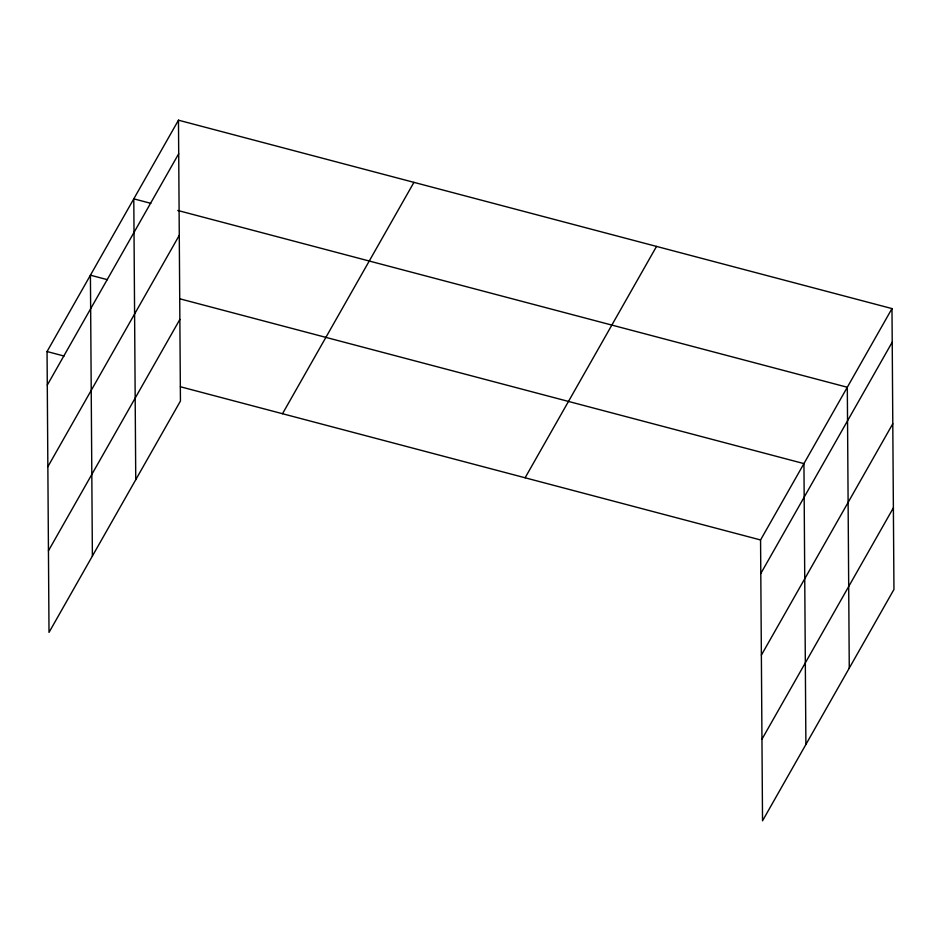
<?xml version="1.0" encoding="UTF-8"?>
<svg xmlns="http://www.w3.org/2000/svg" width="941" height="941" viewBox="0 0 941 941"><rect width="100%" height="100%" fill="white"/><g stroke="black" fill="none" stroke-linecap="round" stroke-linejoin="round"><path stroke-width="1.41" d="M178.472 120.189L180.437 401.042L49.014 632.411L47.05 351.546L178.472 120.189L891.986 308.589L893.95 589.454L762.528 820.811L760.563 539.958L891.986 308.589M47.285 385.092L178.708 153.736M47.85 466.712L179.272 235.344M48.438 550.791L179.86 319.434M282.512 413.722L413.934 182.366M525.113 477.781L656.524 246.424M760.798 573.504L892.221 342.148M761.375 655.112L892.797 423.756M761.963 739.203L893.385 507.846M150.807 203.338L133.787 198.845L135.751 479.71M177.755 210.455L847.312 387.257L849.264 668.11M107.439 279.689L90.418 275.195L92.383 556.06M179.778 298.791L803.943 463.607L805.896 744.46M47.05 351.546L64.07 356.039M180.378 386.751L760.563 539.958"/></g></svg>
